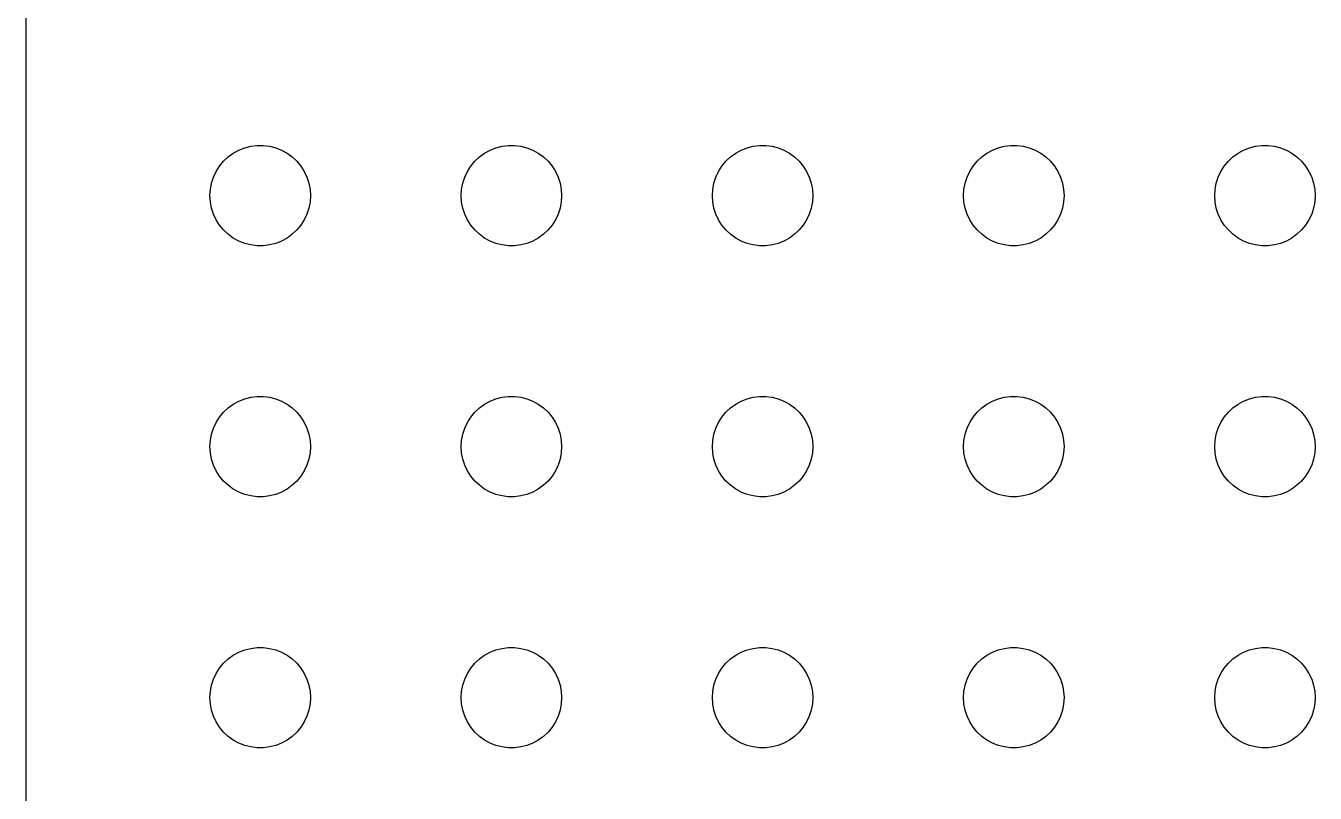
# Model space of a CAD drawing. Header units: metres. Extents: x -90 to 90, y -89 to 89.
# Drawn here: x -89.5 to -51, y 19.64 to 42.58 of the extents above; entities that cross this region are included whole.
import ezdxf

# ---------------------------------------------------------------- set-up
doc = ezdxf.new("R2010")
doc.units = ezdxf.units.M

msp = doc.modelspace()

# ---------------------------------------------------------------- linework, layer by layer
for p, q in [((-89.5, 84.5), (-89.5, -84.5)), ((-83.1387, 38.8572), (-82.9635, 38.9266)), ((-82.9635, 38.9266), (-82.7811, 38.9734)), ((-82.7811, 38.9734), (-82.5942, 38.997)), ((-82.5942, 38.997), (-82.4058, 38.997)), ((-82.4058, 38.997), (-82.2189, 38.9734)), ((-82.2189, 38.9734), (-82.0365, 38.9266)), ((-82.0365, 38.9266), (-81.8613, 38.8572)), ((-75.6387, 38.8572), (-75.4635, 38.9266)), ((-75.4635, 38.9266), (-75.2811, 38.9734)), ((-75.2811, 38.9734), (-75.0942, 38.997)), ((-75.0942, 38.997), (-74.9058, 38.997)), ((-74.9058, 38.997), (-74.7189, 38.9734)), ((-74.7189, 38.9734), (-74.5365, 38.9266)), ((-74.5365, 38.9266), (-74.3613, 38.8572)), ((-68.1387, 38.8572), (-67.9635, 38.9266)), ((-67.9635, 38.9266), (-67.7811, 38.9734)), ((-67.7811, 38.9734), (-67.5942, 38.997)), ((-67.5942, 38.997), (-67.4058, 38.997)), ((-67.4058, 38.997), (-67.2189, 38.9734)), ((-67.2189, 38.9734), (-67.0365, 38.9266)), ((-67.0365, 38.9266), (-66.8613, 38.8572)), ((-60.6387, 38.8572), (-60.4635, 38.9266)), ((-60.4635, 38.9266), (-60.2811, 38.9734)), ((-60.2811, 38.9734), (-60.0942, 38.997)), ((-60.0942, 38.997), (-59.9058, 38.997)), ((-59.9058, 38.997), (-59.7189, 38.9734)), ((-59.7189, 38.9734), (-59.5365, 38.9266)), ((-59.5365, 38.9266), (-59.3613, 38.8572)), ((-53.1387, 38.8572), (-52.9635, 38.9266)), ((-52.9635, 38.9266), (-52.7811, 38.9734)), ((-52.7811, 38.9734), (-52.5942, 38.997)), ((-52.5942, 38.997), (-52.4058, 38.997)), ((-52.4058, 38.997), (-52.2189, 38.9734)), ((-52.2189, 38.9734), (-52.0365, 38.9266)), ((-52.0365, 38.9266), (-51.8613, 38.8572)), ((-83.7135, 38.3817), (-83.5934, 38.5268)), ((-83.5934, 38.5268), (-83.4561, 38.6558)), ((-83.4561, 38.6558), (-83.3037, 38.7665)), ((-83.3037, 38.7665), (-83.1387, 38.8572)), ((-81.8613, 38.8572), (-81.6963, 38.7665)), ((-81.6963, 38.7665), (-81.5439, 38.6558)), ((-81.5439, 38.6558), (-81.4065, 38.5268)), ((-81.4065, 38.5268), (-81.2865, 38.3817)), ((-76.2135, 38.3817), (-76.0934, 38.5268)), ((-76.0934, 38.5268), (-75.9561, 38.6558)), ((-75.9561, 38.6558), (-75.8037, 38.7665)), ((-75.8037, 38.7665), (-75.6387, 38.8572)), ((-74.3613, 38.8572), (-74.1963, 38.7665)), ((-74.1963, 38.7665), (-74.0439, 38.6558)), ((-74.0439, 38.6558), (-73.9065, 38.5268)), ((-73.9065, 38.5268), (-73.7865, 38.3817)), ((-68.7135, 38.3817), (-68.5934, 38.5268)), ((-68.5934, 38.5268), (-68.4561, 38.6558)), ((-68.4561, 38.6558), (-68.3037, 38.7665)), ((-68.3037, 38.7665), (-68.1387, 38.8572)), ((-66.8613, 38.8572), (-66.6963, 38.7665)), ((-66.6963, 38.7665), (-66.5439, 38.6558)), ((-66.5439, 38.6558), (-66.4065, 38.5268)), ((-66.4065, 38.5268), (-66.2865, 38.3817)), ((-61.2135, 38.3817), (-61.0934, 38.5268)), ((-61.0934, 38.5268), (-60.9561, 38.6558)), ((-60.9561, 38.6558), (-60.8037, 38.7665)), ((-60.8037, 38.7665), (-60.6387, 38.8572)), ((-59.3613, 38.8572), (-59.1963, 38.7665)), ((-59.1963, 38.7665), (-59.0439, 38.6558)), ((-59.0439, 38.6558), (-58.9065, 38.5268)), ((-58.9065, 38.5268), (-58.7865, 38.3817)), ((-53.7135, 38.3817), (-53.5934, 38.5268)), ((-53.5934, 38.5268), (-53.4561, 38.6558)), ((-53.4561, 38.6558), (-53.3037, 38.7665)), ((-53.3037, 38.7665), (-53.1387, 38.8572)), ((-51.8613, 38.8572), (-51.6963, 38.7665)), ((-51.6963, 38.7665), (-51.5439, 38.6558)), ((-51.5439, 38.6558), (-51.4065, 38.5268)), ((-51.4065, 38.5268), (-51.2865, 38.3817)), ((-83.8947, 38.0522), (-83.8145, 38.2226)), ((-83.8145, 38.2226), (-83.7135, 38.3817)), ((-81.2865, 38.3817), (-81.1855, 38.2226)), ((-81.1855, 38.2226), (-81.1053, 38.0522)), ((-76.3947, 38.0522), (-76.3145, 38.2226)), ((-76.3145, 38.2226), (-76.2135, 38.3817)), ((-73.7865, 38.3817), (-73.6855, 38.2226)), ((-73.6855, 38.2226), (-73.6053, 38.0522)), ((-68.8947, 38.0522), (-68.8145, 38.2226)), ((-68.8145, 38.2226), (-68.7135, 38.3817)), ((-66.2865, 38.3817), (-66.1855, 38.2226)), ((-66.1855, 38.2226), (-66.1053, 38.0522)), ((-61.3947, 38.0522), (-61.3145, 38.2226)), ((-61.3145, 38.2226), (-61.2135, 38.3817)), ((-58.7865, 38.3817), (-58.6855, 38.2226)), ((-58.6855, 38.2226), (-58.6053, 38.0522)), ((-53.8947, 38.0522), (-53.8145, 38.2226)), ((-53.8145, 38.2226), (-53.7135, 38.3817)), ((-51.2865, 38.3817), (-51.1855, 38.2226)), ((-51.1855, 38.2226), (-51.1053, 38.0522)), ((-83.9882, 37.688), (-83.9529, 37.873)), ((-83.9529, 37.873), (-83.8947, 38.0522)), ((-81.1053, 38.0522), (-81.0471, 37.873)), ((-81.0471, 37.873), (-81.0118, 37.688)), ((-76.4882, 37.688), (-76.4529, 37.873)), ((-76.4529, 37.873), (-76.3947, 38.0522)), ((-73.6053, 38.0522), (-73.5471, 37.873)), ((-73.5471, 37.873), (-73.5118, 37.688)), ((-68.9882, 37.688), (-68.9529, 37.873)), ((-68.9529, 37.873), (-68.8947, 38.0522)), ((-66.1053, 38.0522), (-66.0471, 37.873)), ((-66.0471, 37.873), (-66.0118, 37.688)), ((-61.4882, 37.688), (-61.4529, 37.873)), ((-61.4529, 37.873), (-61.3947, 38.0522)), ((-58.6053, 38.0522), (-58.5471, 37.873)), ((-58.5471, 37.873), (-58.5118, 37.688)), ((-53.9882, 37.688), (-53.9529, 37.873)), ((-53.9529, 37.873), (-53.8947, 38.0522)), ((-51.1053, 38.0522), (-51.0471, 37.873)), ((-51.0471, 37.873), (-51.0118, 37.688)), ((-84, 37.5), (-83.9882, 37.688)), ((-83.9882, 37.312), (-84, 37.5)), ((-81.0118, 37.688), (-81, 37.5)), ((-81, 37.5), (-81.0118, 37.312)), ((-76.5, 37.5), (-76.4882, 37.688)), ((-76.4882, 37.312), (-76.5, 37.5)), ((-73.5118, 37.688), (-73.5, 37.5)), ((-73.5, 37.5), (-73.5118, 37.312)), ((-69, 37.5), (-68.9882, 37.688)), ((-68.9882, 37.312), (-69, 37.5)), ((-66.0118, 37.688), (-66, 37.5)), ((-66, 37.5), (-66.0118, 37.312)), ((-61.5, 37.5), (-61.4882, 37.688)), ((-61.4882, 37.312), (-61.5, 37.5)), ((-58.5118, 37.688), (-58.5, 37.5)), ((-58.5, 37.5), (-58.5118, 37.312)), ((-54, 37.5), (-53.9882, 37.688)), ((-53.9882, 37.312), (-54, 37.5)), ((-51.0118, 37.688), (-51, 37.5)), ((-51, 37.5), (-51.0118, 37.312)), ((-83.9529, 37.127), (-83.9882, 37.312)), ((-83.8947, 36.9478), (-83.9529, 37.127)), ((-81.0471, 37.127), (-81.1053, 36.9478)), ((-81.0118, 37.312), (-81.0471, 37.127)), ((-76.4529, 37.127), (-76.4882, 37.312)), ((-76.3947, 36.9478), (-76.4529, 37.127)), ((-73.5471, 37.127), (-73.6053, 36.9478)), ((-73.5118, 37.312), (-73.5471, 37.127)), ((-68.9529, 37.127), (-68.9882, 37.312)), ((-68.8947, 36.9478), (-68.9529, 37.127)), ((-66.0471, 37.127), (-66.1053, 36.9478)), ((-66.0118, 37.312), (-66.0471, 37.127)), ((-61.4529, 37.127), (-61.4882, 37.312)), ((-61.3947, 36.9478), (-61.4529, 37.127)), ((-58.5471, 37.127), (-58.6053, 36.9478)), ((-58.5118, 37.312), (-58.5471, 37.127)), ((-53.9529, 37.127), (-53.9882, 37.312)), ((-53.8947, 36.9478), (-53.9529, 37.127)), ((-51.0471, 37.127), (-51.1053, 36.9478)), ((-51.0118, 37.312), (-51.0471, 37.127)), ((-83.8145, 36.7774), (-83.8947, 36.9478)), ((-83.7135, 36.6183), (-83.8145, 36.7774)), ((-83.5934, 36.4732), (-83.7135, 36.6183)), ((-81.2865, 36.6183), (-81.4065, 36.4732)), ((-81.1855, 36.7774), (-81.2865, 36.6183)), ((-81.1053, 36.9478), (-81.1855, 36.7774)), ((-76.3145, 36.7774), (-76.3947, 36.9478)), ((-76.2135, 36.6183), (-76.3145, 36.7774)), ((-76.0934, 36.4732), (-76.2135, 36.6183)), ((-73.7865, 36.6183), (-73.9065, 36.4732)), ((-73.6855, 36.7774), (-73.7865, 36.6183)), ((-73.6053, 36.9478), (-73.6855, 36.7774)), ((-68.8145, 36.7774), (-68.8947, 36.9478)), ((-68.7135, 36.6183), (-68.8145, 36.7774)), ((-68.5934, 36.4732), (-68.7135, 36.6183)), ((-66.2865, 36.6183), (-66.4065, 36.4732)), ((-66.1855, 36.7774), (-66.2865, 36.6183)), ((-66.1053, 36.9478), (-66.1855, 36.7774)), ((-61.3145, 36.7774), (-61.3947, 36.9478)), ((-61.2135, 36.6183), (-61.3145, 36.7774)), ((-61.0934, 36.4732), (-61.2135, 36.6183)), ((-58.7865, 36.6183), (-58.9065, 36.4732)), ((-58.6855, 36.7774), (-58.7865, 36.6183)), ((-58.6053, 36.9478), (-58.6855, 36.7774)), ((-53.8145, 36.7774), (-53.8947, 36.9478)), ((-53.7135, 36.6183), (-53.8145, 36.7774)), ((-53.5934, 36.4732), (-53.7135, 36.6183)), ((-51.2865, 36.6183), (-51.4065, 36.4732)), ((-51.1855, 36.7774), (-51.2865, 36.6183)), ((-51.1053, 36.9478), (-51.1855, 36.7774)), ((-83.4561, 36.3442), (-83.5934, 36.4732)), ((-83.3037, 36.2335), (-83.4561, 36.3442)), ((-83.1387, 36.1428), (-83.3037, 36.2335)), ((-81.6963, 36.2335), (-81.8613, 36.1428)), ((-81.5439, 36.3442), (-81.6963, 36.2335)), ((-81.4065, 36.4732), (-81.5439, 36.3442)), ((-75.9561, 36.3442), (-76.0934, 36.4732)), ((-75.8037, 36.2335), (-75.9561, 36.3442)), ((-75.6387, 36.1428), (-75.8037, 36.2335)), ((-74.1963, 36.2335), (-74.3613, 36.1428)), ((-74.0439, 36.3442), (-74.1963, 36.2335)), ((-73.9065, 36.4732), (-74.0439, 36.3442)), ((-68.4561, 36.3442), (-68.5934, 36.4732)), ((-68.3037, 36.2335), (-68.4561, 36.3442)), ((-68.1387, 36.1428), (-68.3037, 36.2335)), ((-66.6963, 36.2335), (-66.8613, 36.1428)), ((-66.5439, 36.3442), (-66.6963, 36.2335)), ((-66.4065, 36.4732), (-66.5439, 36.3442)), ((-60.9561, 36.3442), (-61.0934, 36.4732)), ((-60.8037, 36.2335), (-60.9561, 36.3442)), ((-60.6387, 36.1428), (-60.8037, 36.2335)), ((-59.1963, 36.2335), (-59.3613, 36.1428)), ((-59.0439, 36.3442), (-59.1963, 36.2335)), ((-58.9065, 36.4732), (-59.0439, 36.3442)), ((-53.4561, 36.3442), (-53.5934, 36.4732)), ((-53.3037, 36.2335), (-53.4561, 36.3442)), ((-53.1387, 36.1428), (-53.3037, 36.2335)), ((-51.6963, 36.2335), (-51.8613, 36.1428)), ((-51.5439, 36.3442), (-51.6963, 36.2335)), ((-51.4065, 36.4732), (-51.5439, 36.3442)), ((-82.9635, 36.0734), (-83.1387, 36.1428)), ((-82.7811, 36.0266), (-82.9635, 36.0734)), ((-82.5942, 36.003), (-82.7811, 36.0266)), ((-82.4058, 36.003), (-82.5942, 36.003)), ((-82.2189, 36.0266), (-82.4058, 36.003)), ((-82.0365, 36.0734), (-82.2189, 36.0266)), ((-81.8613, 36.1428), (-82.0365, 36.0734)), ((-75.4635, 36.0734), (-75.6387, 36.1428)), ((-75.2811, 36.0266), (-75.4635, 36.0734)), ((-75.0942, 36.003), (-75.2811, 36.0266)), ((-74.9058, 36.003), (-75.0942, 36.003)), ((-74.7189, 36.0266), (-74.9058, 36.003)), ((-74.5365, 36.0734), (-74.7189, 36.0266)), ((-74.3613, 36.1428), (-74.5365, 36.0734)), ((-67.9635, 36.0734), (-68.1387, 36.1428)), ((-67.7811, 36.0266), (-67.9635, 36.0734)), ((-67.5942, 36.003), (-67.7811, 36.0266)), ((-67.4058, 36.003), (-67.5942, 36.003)), ((-67.2189, 36.0266), (-67.4058, 36.003)), ((-67.0365, 36.0734), (-67.2189, 36.0266)), ((-66.8613, 36.1428), (-67.0365, 36.0734)), ((-60.4635, 36.0734), (-60.6387, 36.1428)), ((-60.2811, 36.0266), (-60.4635, 36.0734)), ((-60.0942, 36.003), (-60.2811, 36.0266)), ((-59.9058, 36.003), (-60.0942, 36.003)), ((-59.7189, 36.0266), (-59.9058, 36.003)), ((-59.5365, 36.0734), (-59.7189, 36.0266)), ((-59.3613, 36.1428), (-59.5365, 36.0734)), ((-52.9635, 36.0734), (-53.1387, 36.1428)), ((-52.7811, 36.0266), (-52.9635, 36.0734)), ((-52.5942, 36.003), (-52.7811, 36.0266)), ((-52.4058, 36.003), (-52.5942, 36.003)), ((-52.2189, 36.0266), (-52.4058, 36.003)), ((-52.0365, 36.0734), (-52.2189, 36.0266)), ((-51.8613, 36.1428), (-52.0365, 36.0734)), ((-83.4561, 31.1558), (-83.3037, 31.2665)), ((-83.3037, 31.2665), (-83.1387, 31.3572)), ((-83.1387, 31.3572), (-82.9635, 31.4266)), ((-82.9635, 31.4266), (-82.7811, 31.4734)), ((-82.7811, 31.4734), (-82.5942, 31.497)), ((-82.5942, 31.497), (-82.4058, 31.497)), ((-82.4058, 31.497), (-82.2189, 31.4734)), ((-82.2189, 31.4734), (-82.0365, 31.4266)), ((-82.0365, 31.4266), (-81.8613, 31.3572)), ((-81.8613, 31.3572), (-81.6963, 31.2665)), ((-81.6963, 31.2665), (-81.5439, 31.1558)), ((-75.9561, 31.1558), (-75.8037, 31.2665)), ((-75.8037, 31.2665), (-75.6387, 31.3572)), ((-75.6387, 31.3572), (-75.4635, 31.4266)), ((-75.4635, 31.4266), (-75.2811, 31.4734)), ((-75.2811, 31.4734), (-75.0942, 31.497)), ((-75.0942, 31.497), (-74.9058, 31.497)), ((-74.9058, 31.497), (-74.7189, 31.4734)), ((-74.7189, 31.4734), (-74.5365, 31.4266)), ((-74.5365, 31.4266), (-74.3613, 31.3572)), ((-74.3613, 31.3572), (-74.1963, 31.2665)), ((-74.1963, 31.2665), (-74.0439, 31.1558)), ((-68.4561, 31.1558), (-68.3037, 31.2665)), ((-68.3037, 31.2665), (-68.1387, 31.3572)), ((-68.1387, 31.3572), (-67.9635, 31.4266)), ((-67.9635, 31.4266), (-67.7811, 31.4734)), ((-67.7811, 31.4734), (-67.5942, 31.497)), ((-67.5942, 31.497), (-67.4058, 31.497)), ((-67.4058, 31.497), (-67.2189, 31.4734)), ((-67.2189, 31.4734), (-67.0365, 31.4266)), ((-67.0365, 31.4266), (-66.8613, 31.3572)), ((-66.8613, 31.3572), (-66.6963, 31.2665)), ((-66.6963, 31.2665), (-66.5439, 31.1558)), ((-60.9561, 31.1558), (-60.8037, 31.2665)), ((-60.8037, 31.2665), (-60.6387, 31.3572)), ((-60.6387, 31.3572), (-60.4635, 31.4266)), ((-60.4635, 31.4266), (-60.2811, 31.4734)), ((-60.2811, 31.4734), (-60.0942, 31.497)), ((-60.0942, 31.497), (-59.9058, 31.497)), ((-59.9058, 31.497), (-59.7189, 31.4734)), ((-59.7189, 31.4734), (-59.5365, 31.4266)), ((-59.5365, 31.4266), (-59.3613, 31.3572)), ((-59.3613, 31.3572), (-59.1963, 31.2665)), ((-59.1963, 31.2665), (-59.0439, 31.1558)), ((-53.4561, 31.1558), (-53.3037, 31.2665)), ((-53.3037, 31.2665), (-53.1387, 31.3572)), ((-53.1387, 31.3572), (-52.9635, 31.4266)), ((-52.9635, 31.4266), (-52.7811, 31.4734)), ((-52.7811, 31.4734), (-52.5942, 31.497)), ((-52.5942, 31.497), (-52.4058, 31.497)), ((-52.4058, 31.497), (-52.2189, 31.4734)), ((-52.2189, 31.4734), (-52.0365, 31.4266)), ((-52.0365, 31.4266), (-51.8613, 31.3572)), ((-51.8613, 31.3572), (-51.6963, 31.2665)), ((-51.6963, 31.2665), (-51.5439, 31.1558)), ((-83.8145, 30.7226), (-83.7135, 30.8817)), ((-83.7135, 30.8817), (-83.5934, 31.0268)), ((-83.5934, 31.0268), (-83.4561, 31.1558)), ((-81.5439, 31.1558), (-81.4065, 31.0268)), ((-81.4065, 31.0268), (-81.2865, 30.8817)), ((-81.2865, 30.8817), (-81.1855, 30.7226)), ((-76.3145, 30.7226), (-76.2135, 30.8817)), ((-76.2135, 30.8817), (-76.0934, 31.0268)), ((-76.0934, 31.0268), (-75.9561, 31.1558)), ((-74.0439, 31.1558), (-73.9065, 31.0268)), ((-73.9065, 31.0268), (-73.7865, 30.8817)), ((-73.7865, 30.8817), (-73.6855, 30.7226)), ((-68.8145, 30.7226), (-68.7135, 30.8817)), ((-68.7135, 30.8817), (-68.5934, 31.0268)), ((-68.5934, 31.0268), (-68.4561, 31.1558)), ((-66.5439, 31.1558), (-66.4065, 31.0268)), ((-66.4065, 31.0268), (-66.2865, 30.8817)), ((-66.2865, 30.8817), (-66.1855, 30.7226)), ((-61.3145, 30.7226), (-61.2135, 30.8817)), ((-61.2135, 30.8817), (-61.0934, 31.0268)), ((-61.0934, 31.0268), (-60.9561, 31.1558)), ((-59.0439, 31.1558), (-58.9065, 31.0268)), ((-58.9065, 31.0268), (-58.7865, 30.8817)), ((-58.7865, 30.8817), (-58.6855, 30.7226)), ((-53.8145, 30.7226), (-53.7135, 30.8817)), ((-53.7135, 30.8817), (-53.5934, 31.0268)), ((-53.5934, 31.0268), (-53.4561, 31.1558)), ((-51.5439, 31.1558), (-51.4065, 31.0268)), ((-51.4065, 31.0268), (-51.2865, 30.8817)), ((-51.2865, 30.8817), (-51.1855, 30.7226)), ((-83.9529, 30.373), (-83.8947, 30.5522)), ((-83.8947, 30.5522), (-83.8145, 30.7226)), ((-81.1855, 30.7226), (-81.1053, 30.5522)), ((-81.1053, 30.5522), (-81.0471, 30.373)), ((-76.4529, 30.373), (-76.3947, 30.5522)), ((-76.3947, 30.5522), (-76.3145, 30.7226)), ((-73.6855, 30.7226), (-73.6053, 30.5522)), ((-73.6053, 30.5522), (-73.5471, 30.373)), ((-68.9529, 30.373), (-68.8947, 30.5522)), ((-68.8947, 30.5522), (-68.8145, 30.7226)), ((-66.1855, 30.7226), (-66.1053, 30.5522)), ((-66.1053, 30.5522), (-66.0471, 30.373)), ((-61.4529, 30.373), (-61.3947, 30.5522)), ((-61.3947, 30.5522), (-61.3145, 30.7226)), ((-58.6855, 30.7226), (-58.6053, 30.5522)), ((-58.6053, 30.5522), (-58.5471, 30.373)), ((-53.9529, 30.373), (-53.8947, 30.5522)), ((-53.8947, 30.5522), (-53.8145, 30.7226)), ((-51.1855, 30.7226), (-51.1053, 30.5522)), ((-51.1053, 30.5522), (-51.0471, 30.373)), ((-84, 30), (-83.9882, 30.188)), ((-83.9882, 30.188), (-83.9529, 30.373)), ((-81.0471, 30.373), (-81.0118, 30.188)), ((-81.0118, 30.188), (-81, 30)), ((-76.5, 30), (-76.4882, 30.188)), ((-76.4882, 30.188), (-76.4529, 30.373)), ((-73.5471, 30.373), (-73.5118, 30.188)), ((-73.5118, 30.188), (-73.5, 30)), ((-69, 30), (-68.9882, 30.188)), ((-68.9882, 30.188), (-68.9529, 30.373)), ((-66.0471, 30.373), (-66.0118, 30.188)), ((-66.0118, 30.188), (-66, 30)), ((-61.5, 30), (-61.4882, 30.188)), ((-61.4882, 30.188), (-61.4529, 30.373)), ((-58.5471, 30.373), (-58.5118, 30.188)), ((-58.5118, 30.188), (-58.5, 30)), ((-54, 30), (-53.9882, 30.188)), ((-53.9882, 30.188), (-53.9529, 30.373)), ((-51.0471, 30.373), (-51.0118, 30.188)), ((-51.0118, 30.188), (-51, 30)), ((-83.9882, 29.812), (-84, 30)), ((-83.9529, 29.627), (-83.9882, 29.812)), ((-81.0118, 29.812), (-81.0471, 29.627)), ((-81, 30), (-81.0118, 29.812)), ((-76.4882, 29.812), (-76.5, 30)), ((-76.4529, 29.627), (-76.4882, 29.812)), ((-73.5118, 29.812), (-73.5471, 29.627)), ((-73.5, 30), (-73.5118, 29.812)), ((-68.9882, 29.812), (-69, 30)), ((-68.9529, 29.627), (-68.9882, 29.812)), ((-66.0118, 29.812), (-66.0471, 29.627)), ((-66, 30), (-66.0118, 29.812)), ((-61.4882, 29.812), (-61.5, 30)), ((-61.4529, 29.627), (-61.4882, 29.812)), ((-58.5118, 29.812), (-58.5471, 29.627)), ((-58.5, 30), (-58.5118, 29.812)), ((-53.9882, 29.812), (-54, 30)), ((-53.9529, 29.627), (-53.9882, 29.812)), ((-51.0118, 29.812), (-51.0471, 29.627)), ((-51, 30), (-51.0118, 29.812)), ((-83.8947, 29.4478), (-83.9529, 29.627)), ((-83.8145, 29.2774), (-83.8947, 29.4478)), ((-83.7135, 29.1183), (-83.8145, 29.2774)), ((-81.1855, 29.2774), (-81.2865, 29.1183)), ((-81.1053, 29.4478), (-81.1855, 29.2774)), ((-81.0471, 29.627), (-81.1053, 29.4478)), ((-76.3947, 29.4478), (-76.4529, 29.627)), ((-76.3145, 29.2774), (-76.3947, 29.4478)), ((-76.2135, 29.1183), (-76.3145, 29.2774)), ((-73.6855, 29.2774), (-73.7865, 29.1183)), ((-73.6053, 29.4478), (-73.6855, 29.2774)), ((-73.5471, 29.627), (-73.6053, 29.4478)), ((-68.8947, 29.4478), (-68.9529, 29.627)), ((-68.8145, 29.2774), (-68.8947, 29.4478)), ((-68.7135, 29.1183), (-68.8145, 29.2774)), ((-66.1855, 29.2774), (-66.2865, 29.1183)), ((-66.1053, 29.4478), (-66.1855, 29.2774)), ((-66.0471, 29.627), (-66.1053, 29.4478)), ((-61.3947, 29.4478), (-61.4529, 29.627)), ((-61.3145, 29.2774), (-61.3947, 29.4478)), ((-61.2135, 29.1183), (-61.3145, 29.2774)), ((-58.6855, 29.2774), (-58.7865, 29.1183)), ((-58.6053, 29.4478), (-58.6855, 29.2774)), ((-58.5471, 29.627), (-58.6053, 29.4478)), ((-53.8947, 29.4478), (-53.9529, 29.627)), ((-53.8145, 29.2774), (-53.8947, 29.4478)), ((-53.7135, 29.1183), (-53.8145, 29.2774)), ((-51.1855, 29.2774), (-51.2865, 29.1183)), ((-51.1053, 29.4478), (-51.1855, 29.2774)), ((-51.0471, 29.627), (-51.1053, 29.4478)), ((-83.5934, 28.9732), (-83.7135, 29.1183)), ((-83.4561, 28.8442), (-83.5934, 28.9732)), ((-81.4065, 28.9732), (-81.5439, 28.8442)), ((-81.2865, 29.1183), (-81.4065, 28.9732)), ((-76.0934, 28.9732), (-76.2135, 29.1183)), ((-75.9561, 28.8442), (-76.0934, 28.9732)), ((-73.9065, 28.9732), (-74.0439, 28.8442)), ((-73.7865, 29.1183), (-73.9065, 28.9732)), ((-68.5934, 28.9732), (-68.7135, 29.1183)), ((-68.4561, 28.8442), (-68.5934, 28.9732)), ((-66.4065, 28.9732), (-66.5439, 28.8442)), ((-66.2865, 29.1183), (-66.4065, 28.9732)), ((-61.0934, 28.9732), (-61.2135, 29.1183)), ((-60.9561, 28.8442), (-61.0934, 28.9732)), ((-58.9065, 28.9732), (-59.0439, 28.8442)), ((-58.7865, 29.1183), (-58.9065, 28.9732)), ((-53.5934, 28.9732), (-53.7135, 29.1183)), ((-53.4561, 28.8442), (-53.5934, 28.9732)), ((-51.4065, 28.9732), (-51.5439, 28.8442)), ((-51.2865, 29.1183), (-51.4065, 28.9732)), ((-83.3037, 28.7335), (-83.4561, 28.8442)), ((-83.1387, 28.6427), (-83.3037, 28.7335)), ((-82.9635, 28.5734), (-83.1387, 28.6427)), ((-82.7811, 28.5266), (-82.9635, 28.5734)), ((-82.5942, 28.503), (-82.7811, 28.5266)), ((-82.4058, 28.503), (-82.5942, 28.503)), ((-82.2189, 28.5266), (-82.4058, 28.503)), ((-82.0365, 28.5734), (-82.2189, 28.5266)), ((-81.8613, 28.6427), (-82.0365, 28.5734)), ((-81.6963, 28.7335), (-81.8613, 28.6427)), ((-81.5439, 28.8442), (-81.6963, 28.7335)), ((-75.8037, 28.7335), (-75.9561, 28.8442)), ((-75.6387, 28.6427), (-75.8037, 28.7335)), ((-75.4635, 28.5734), (-75.6387, 28.6427)), ((-75.2811, 28.5266), (-75.4635, 28.5734)), ((-75.0942, 28.503), (-75.2811, 28.5266)), ((-74.9058, 28.503), (-75.0942, 28.503)), ((-74.7189, 28.5266), (-74.9058, 28.503)), ((-74.5365, 28.5734), (-74.7189, 28.5266)), ((-74.3613, 28.6427), (-74.5365, 28.5734)), ((-74.1963, 28.7335), (-74.3613, 28.6427)), ((-74.0439, 28.8442), (-74.1963, 28.7335)), ((-68.3037, 28.7335), (-68.4561, 28.8442)), ((-68.1387, 28.6427), (-68.3037, 28.7335)), ((-67.9635, 28.5734), (-68.1387, 28.6427)), ((-67.7811, 28.5266), (-67.9635, 28.5734)), ((-67.5942, 28.503), (-67.7811, 28.5266)), ((-67.4058, 28.503), (-67.5942, 28.503)), ((-67.2189, 28.5266), (-67.4058, 28.503)), ((-67.0365, 28.5734), (-67.2189, 28.5266)), ((-66.8613, 28.6427), (-67.0365, 28.5734)), ((-66.6963, 28.7335), (-66.8613, 28.6427)), ((-66.5439, 28.8442), (-66.6963, 28.7335)), ((-60.8037, 28.7335), (-60.9561, 28.8442)), ((-60.6387, 28.6427), (-60.8037, 28.7335)), ((-60.4635, 28.5734), (-60.6387, 28.6427)), ((-60.2811, 28.5266), (-60.4635, 28.5734)), ((-60.0942, 28.503), (-60.2811, 28.5266)), ((-59.9058, 28.503), (-60.0942, 28.503)), ((-59.7189, 28.5266), (-59.9058, 28.503)), ((-59.5365, 28.5734), (-59.7189, 28.5266)), ((-59.3613, 28.6427), (-59.5365, 28.5734)), ((-59.1963, 28.7335), (-59.3613, 28.6427)), ((-59.0439, 28.8442), (-59.1963, 28.7335)), ((-53.3037, 28.7335), (-53.4561, 28.8442)), ((-53.1387, 28.6427), (-53.3037, 28.7335)), ((-52.9635, 28.5734), (-53.1387, 28.6427)), ((-52.7811, 28.5266), (-52.9635, 28.5734)), ((-52.5942, 28.503), (-52.7811, 28.5266)), ((-52.4058, 28.503), (-52.5942, 28.503)), ((-52.2189, 28.5266), (-52.4058, 28.503)), ((-52.0365, 28.5734), (-52.2189, 28.5266)), ((-51.8613, 28.6427), (-52.0365, 28.5734)), ((-51.6963, 28.7335), (-51.8613, 28.6427)), ((-51.5439, 28.8442), (-51.6963, 28.7335)), ((-83.1387, 23.8572), (-82.9635, 23.9266)), ((-82.9635, 23.9266), (-82.7811, 23.9734)), ((-82.7811, 23.9734), (-82.5942, 23.997)), ((-82.5942, 23.997), (-82.4058, 23.997)), ((-82.4058, 23.997), (-82.2189, 23.9734)), ((-82.2189, 23.9734), (-82.0365, 23.9266)), ((-82.0365, 23.9266), (-81.8613, 23.8572)), ((-75.6387, 23.8572), (-75.4635, 23.9266)), ((-75.4635, 23.9266), (-75.2811, 23.9734)), ((-75.2811, 23.9734), (-75.0942, 23.997)), ((-75.0942, 23.997), (-74.9058, 23.997)), ((-74.9058, 23.997), (-74.7189, 23.9734)), ((-74.7189, 23.9734), (-74.5365, 23.9266)), ((-74.5365, 23.9266), (-74.3613, 23.8572)), ((-68.1387, 23.8572), (-67.9635, 23.9266)), ((-67.9635, 23.9266), (-67.7811, 23.9734)), ((-67.7811, 23.9734), (-67.5942, 23.997)), ((-67.5942, 23.997), (-67.4058, 23.997)), ((-67.4058, 23.997), (-67.2189, 23.9734)), ((-67.2189, 23.9734), (-67.0365, 23.9266)), ((-67.0365, 23.9266), (-66.8613, 23.8572)), ((-60.6387, 23.8572), (-60.4635, 23.9266)), ((-60.4635, 23.9266), (-60.2811, 23.9734)), ((-60.2811, 23.9734), (-60.0942, 23.997)), ((-60.0942, 23.997), (-59.9058, 23.997)), ((-59.9058, 23.997), (-59.7189, 23.9734)), ((-59.7189, 23.9734), (-59.5365, 23.9266)), ((-59.5365, 23.9266), (-59.3613, 23.8572)), ((-53.1387, 23.8572), (-52.9635, 23.9266)), ((-52.9635, 23.9266), (-52.7811, 23.9734)), ((-52.7811, 23.9734), (-52.5942, 23.997)), ((-52.5942, 23.997), (-52.4058, 23.997)), ((-52.4058, 23.997), (-52.2189, 23.9734)), ((-52.2189, 23.9734), (-52.0365, 23.9266)), ((-52.0365, 23.9266), (-51.8613, 23.8572)), ((-83.7135, 23.3817), (-83.5934, 23.5268)), ((-83.5934, 23.5268), (-83.4561, 23.6558)), ((-83.4561, 23.6558), (-83.3037, 23.7665)), ((-83.3037, 23.7665), (-83.1387, 23.8572)), ((-81.8613, 23.8572), (-81.6963, 23.7665)), ((-81.6963, 23.7665), (-81.5439, 23.6558)), ((-81.5439, 23.6558), (-81.4065, 23.5268)), ((-81.4065, 23.5268), (-81.2865, 23.3817)), ((-76.2135, 23.3817), (-76.0934, 23.5268)), ((-76.0934, 23.5268), (-75.9561, 23.6558)), ((-75.9561, 23.6558), (-75.8037, 23.7665)), ((-75.8037, 23.7665), (-75.6387, 23.8572)), ((-74.3613, 23.8572), (-74.1963, 23.7665)), ((-74.1963, 23.7665), (-74.0439, 23.6558)), ((-74.0439, 23.6558), (-73.9065, 23.5268)), ((-73.9065, 23.5268), (-73.7865, 23.3817)), ((-68.7135, 23.3817), (-68.5934, 23.5268)), ((-68.5934, 23.5268), (-68.4561, 23.6558)), ((-68.4561, 23.6558), (-68.3037, 23.7665)), ((-68.3037, 23.7665), (-68.1387, 23.8572)), ((-66.8613, 23.8572), (-66.6963, 23.7665)), ((-66.6963, 23.7665), (-66.5439, 23.6558)), ((-66.5439, 23.6558), (-66.4065, 23.5268)), ((-66.4065, 23.5268), (-66.2865, 23.3817)), ((-61.2135, 23.3817), (-61.0934, 23.5268)), ((-61.0934, 23.5268), (-60.9561, 23.6558)), ((-60.9561, 23.6558), (-60.8037, 23.7665)), ((-60.8037, 23.7665), (-60.6387, 23.8572)), ((-59.3613, 23.8572), (-59.1963, 23.7665)), ((-59.1963, 23.7665), (-59.0439, 23.6558)), ((-59.0439, 23.6558), (-58.9065, 23.5268)), ((-58.9065, 23.5268), (-58.7865, 23.3817)), ((-53.7135, 23.3817), (-53.5934, 23.5268)), ((-53.5934, 23.5268), (-53.4561, 23.6558)), ((-53.4561, 23.6558), (-53.3037, 23.7665)), ((-53.3037, 23.7665), (-53.1387, 23.8572)), ((-51.8613, 23.8572), (-51.6963, 23.7665)), ((-51.6963, 23.7665), (-51.5439, 23.6558)), ((-51.5439, 23.6558), (-51.4065, 23.5268)), ((-51.4065, 23.5268), (-51.2865, 23.3817)), ((-83.8947, 23.0522), (-83.8145, 23.2226)), ((-83.8145, 23.2226), (-83.7135, 23.3817)), ((-81.2865, 23.3817), (-81.1855, 23.2226)), ((-81.1855, 23.2226), (-81.1053, 23.0522)), ((-76.3947, 23.0522), (-76.3145, 23.2226)), ((-76.3145, 23.2226), (-76.2135, 23.3817)), ((-73.7865, 23.3817), (-73.6855, 23.2226)), ((-73.6855, 23.2226), (-73.6053, 23.0522)), ((-68.8947, 23.0522), (-68.8145, 23.2226)), ((-68.8145, 23.2226), (-68.7135, 23.3817)), ((-66.2865, 23.3817), (-66.1855, 23.2226)), ((-66.1855, 23.2226), (-66.1053, 23.0522)), ((-61.3947, 23.0522), (-61.3145, 23.2226)), ((-61.3145, 23.2226), (-61.2135, 23.3817)), ((-58.7865, 23.3817), (-58.6855, 23.2226)), ((-58.6855, 23.2226), (-58.6053, 23.0522)), ((-53.8947, 23.0522), (-53.8145, 23.2226)), ((-53.8145, 23.2226), (-53.7135, 23.3817)), ((-51.2865, 23.3817), (-51.1855, 23.2226)), ((-51.1855, 23.2226), (-51.1053, 23.0522)), ((-83.9882, 22.688), (-83.9529, 22.873)), ((-83.9529, 22.873), (-83.8947, 23.0522)), ((-81.1053, 23.0522), (-81.0471, 22.873)), ((-81.0471, 22.873), (-81.0118, 22.688)), ((-76.4882, 22.688), (-76.4529, 22.873)), ((-76.4529, 22.873), (-76.3947, 23.0522)), ((-73.6053, 23.0522), (-73.5471, 22.873)), ((-73.5471, 22.873), (-73.5118, 22.688)), ((-68.9882, 22.688), (-68.9529, 22.873)), ((-68.9529, 22.873), (-68.8947, 23.0522)), ((-66.1053, 23.0522), (-66.0471, 22.873)), ((-66.0471, 22.873), (-66.0118, 22.688)), ((-61.4882, 22.688), (-61.4529, 22.873)), ((-61.4529, 22.873), (-61.3947, 23.0522)), ((-58.6053, 23.0522), (-58.5471, 22.873)), ((-58.5471, 22.873), (-58.5118, 22.688)), ((-53.9882, 22.688), (-53.9529, 22.873)), ((-53.9529, 22.873), (-53.8947, 23.0522)), ((-51.1053, 23.0522), (-51.0471, 22.873)), ((-51.0471, 22.873), (-51.0118, 22.688)), ((-84, 22.5), (-83.9882, 22.688)), ((-83.9882, 22.312), (-84, 22.5)), ((-81.0118, 22.688), (-81, 22.5)), ((-81, 22.5), (-81.0118, 22.312)), ((-76.5, 22.5), (-76.4882, 22.688)), ((-76.4882, 22.312), (-76.5, 22.5)), ((-73.5118, 22.688), (-73.5, 22.5)), ((-73.5, 22.5), (-73.5118, 22.312)), ((-69, 22.5), (-68.9882, 22.688)), ((-68.9882, 22.312), (-69, 22.5)), ((-66.0118, 22.688), (-66, 22.5)), ((-66, 22.5), (-66.0118, 22.312)), ((-61.5, 22.5), (-61.4882, 22.688)), ((-61.4882, 22.312), (-61.5, 22.5)), ((-58.5118, 22.688), (-58.5, 22.5)), ((-58.5, 22.5), (-58.5118, 22.312)), ((-54, 22.5), (-53.9882, 22.688)), ((-53.9882, 22.312), (-54, 22.5)), ((-51.0118, 22.688), (-51, 22.5)), ((-51, 22.5), (-51.0118, 22.312)), ((-83.9529, 22.127), (-83.9882, 22.312)), ((-83.8947, 21.9478), (-83.9529, 22.127)), ((-83.8145, 21.7774), (-83.8947, 21.9478)), ((-81.1053, 21.9478), (-81.1855, 21.7774)), ((-81.0471, 22.127), (-81.1053, 21.9478)), ((-81.0118, 22.312), (-81.0471, 22.127)), ((-76.4529, 22.127), (-76.4882, 22.312)), ((-76.3947, 21.9478), (-76.4529, 22.127)), ((-76.3145, 21.7774), (-76.3947, 21.9478)), ((-73.6053, 21.9478), (-73.6855, 21.7774)), ((-73.5471, 22.127), (-73.6053, 21.9478)), ((-73.5118, 22.312), (-73.5471, 22.127)), ((-68.9529, 22.127), (-68.9882, 22.312)), ((-68.8947, 21.9478), (-68.9529, 22.127)), ((-68.8145, 21.7774), (-68.8947, 21.9478)), ((-66.1053, 21.9478), (-66.1855, 21.7774)), ((-66.0471, 22.127), (-66.1053, 21.9478)), ((-66.0118, 22.312), (-66.0471, 22.127)), ((-61.4529, 22.127), (-61.4882, 22.312)), ((-61.3947, 21.9478), (-61.4529, 22.127)), ((-61.3145, 21.7774), (-61.3947, 21.9478)), ((-58.6053, 21.9478), (-58.6855, 21.7774)), ((-58.5471, 22.127), (-58.6053, 21.9478)), ((-58.5118, 22.312), (-58.5471, 22.127)), ((-53.9529, 22.127), (-53.9882, 22.312)), ((-53.8947, 21.9478), (-53.9529, 22.127)), ((-53.8145, 21.7774), (-53.8947, 21.9478)), ((-51.1053, 21.9478), (-51.1855, 21.7774)), ((-51.0471, 22.127), (-51.1053, 21.9478)), ((-51.0118, 22.312), (-51.0471, 22.127)), ((-83.7135, 21.6183), (-83.8145, 21.7774)), ((-83.5934, 21.4732), (-83.7135, 21.6183)), ((-81.2865, 21.6183), (-81.4065, 21.4732)), ((-81.1855, 21.7774), (-81.2865, 21.6183)), ((-76.2135, 21.6183), (-76.3145, 21.7774)), ((-76.0934, 21.4732), (-76.2135, 21.6183)), ((-73.7865, 21.6183), (-73.9065, 21.4732)), ((-73.6855, 21.7774), (-73.7865, 21.6183)), ((-68.7135, 21.6183), (-68.8145, 21.7774)), ((-68.5934, 21.4732), (-68.7135, 21.6183)), ((-66.2865, 21.6183), (-66.4065, 21.4732)), ((-66.1855, 21.7774), (-66.2865, 21.6183)), ((-61.2135, 21.6183), (-61.3145, 21.7774)), ((-61.0934, 21.4732), (-61.2135, 21.6183)), ((-58.7865, 21.6183), (-58.9065, 21.4732)), ((-58.6855, 21.7774), (-58.7865, 21.6183)), ((-53.7135, 21.6183), (-53.8145, 21.7774)), ((-53.5934, 21.4732), (-53.7135, 21.6183)), ((-51.2865, 21.6183), (-51.4065, 21.4732)), ((-51.1855, 21.7774), (-51.2865, 21.6183)), ((-83.4561, 21.3442), (-83.5934, 21.4732)), ((-83.3037, 21.2335), (-83.4561, 21.3442)), ((-83.1387, 21.1427), (-83.3037, 21.2335)), ((-81.6963, 21.2335), (-81.8613, 21.1427)), ((-81.5439, 21.3442), (-81.6963, 21.2335)), ((-81.4065, 21.4732), (-81.5439, 21.3442)), ((-75.9561, 21.3442), (-76.0934, 21.4732)), ((-75.8037, 21.2335), (-75.9561, 21.3442)), ((-75.6387, 21.1427), (-75.8037, 21.2335)), ((-74.1963, 21.2335), (-74.3613, 21.1427)), ((-74.0439, 21.3442), (-74.1963, 21.2335)), ((-73.9065, 21.4732), (-74.0439, 21.3442)), ((-68.4561, 21.3442), (-68.5934, 21.4732)), ((-68.3037, 21.2335), (-68.4561, 21.3442)), ((-68.1387, 21.1427), (-68.3037, 21.2335)), ((-66.6963, 21.2335), (-66.8613, 21.1427)), ((-66.5439, 21.3442), (-66.6963, 21.2335)), ((-66.4065, 21.4732), (-66.5439, 21.3442)), ((-60.9561, 21.3442), (-61.0934, 21.4732)), ((-60.8037, 21.2335), (-60.9561, 21.3442)), ((-60.6387, 21.1427), (-60.8037, 21.2335)), ((-59.1963, 21.2335), (-59.3613, 21.1427)), ((-59.0439, 21.3442), (-59.1963, 21.2335)), ((-58.9065, 21.4732), (-59.0439, 21.3442)), ((-53.4561, 21.3442), (-53.5934, 21.4732)), ((-53.3037, 21.2335), (-53.4561, 21.3442)), ((-53.1387, 21.1427), (-53.3037, 21.2335)), ((-51.6963, 21.2335), (-51.8613, 21.1427)), ((-51.5439, 21.3442), (-51.6963, 21.2335)), ((-51.4065, 21.4732), (-51.5439, 21.3442)), ((-82.9635, 21.0734), (-83.1387, 21.1427)), ((-82.7811, 21.0266), (-82.9635, 21.0734)), ((-82.5942, 21.003), (-82.7811, 21.0266)), ((-82.4058, 21.003), (-82.5942, 21.003)), ((-82.2189, 21.0266), (-82.4058, 21.003)), ((-82.0365, 21.0734), (-82.2189, 21.0266)), ((-81.8613, 21.1427), (-82.0365, 21.0734)), ((-75.4635, 21.0734), (-75.6387, 21.1427)), ((-75.2811, 21.0266), (-75.4635, 21.0734)), ((-75.0942, 21.003), (-75.2811, 21.0266)), ((-74.9058, 21.003), (-75.0942, 21.003)), ((-74.7189, 21.0266), (-74.9058, 21.003)), ((-74.5365, 21.0734), (-74.7189, 21.0266)), ((-74.3613, 21.1427), (-74.5365, 21.0734)), ((-67.9635, 21.0734), (-68.1387, 21.1427)), ((-67.7811, 21.0266), (-67.9635, 21.0734)), ((-67.5942, 21.003), (-67.7811, 21.0266)), ((-67.4058, 21.003), (-67.5942, 21.003)), ((-67.2189, 21.0266), (-67.4058, 21.003)), ((-67.0365, 21.0734), (-67.2189, 21.0266)), ((-66.8613, 21.1427), (-67.0365, 21.0734)), ((-60.4635, 21.0734), (-60.6387, 21.1427)), ((-60.2811, 21.0266), (-60.4635, 21.0734)), ((-60.0942, 21.003), (-60.2811, 21.0266)), ((-59.9058, 21.003), (-60.0942, 21.003)), ((-59.7189, 21.0266), (-59.9058, 21.003)), ((-59.5365, 21.0734), (-59.7189, 21.0266)), ((-59.3613, 21.1427), (-59.5365, 21.0734)), ((-52.9635, 21.0734), (-53.1387, 21.1427)), ((-52.7811, 21.0266), (-52.9635, 21.0734)), ((-52.5942, 21.003), (-52.7811, 21.0266)), ((-52.4058, 21.003), (-52.5942, 21.003)), ((-52.2189, 21.0266), (-52.4058, 21.003)), ((-52.0365, 21.0734), (-52.2189, 21.0266)), ((-51.8613, 21.1427), (-52.0365, 21.0734))]:
    msp.add_line(p, q)

doc.saveas('drawing.dxf')
